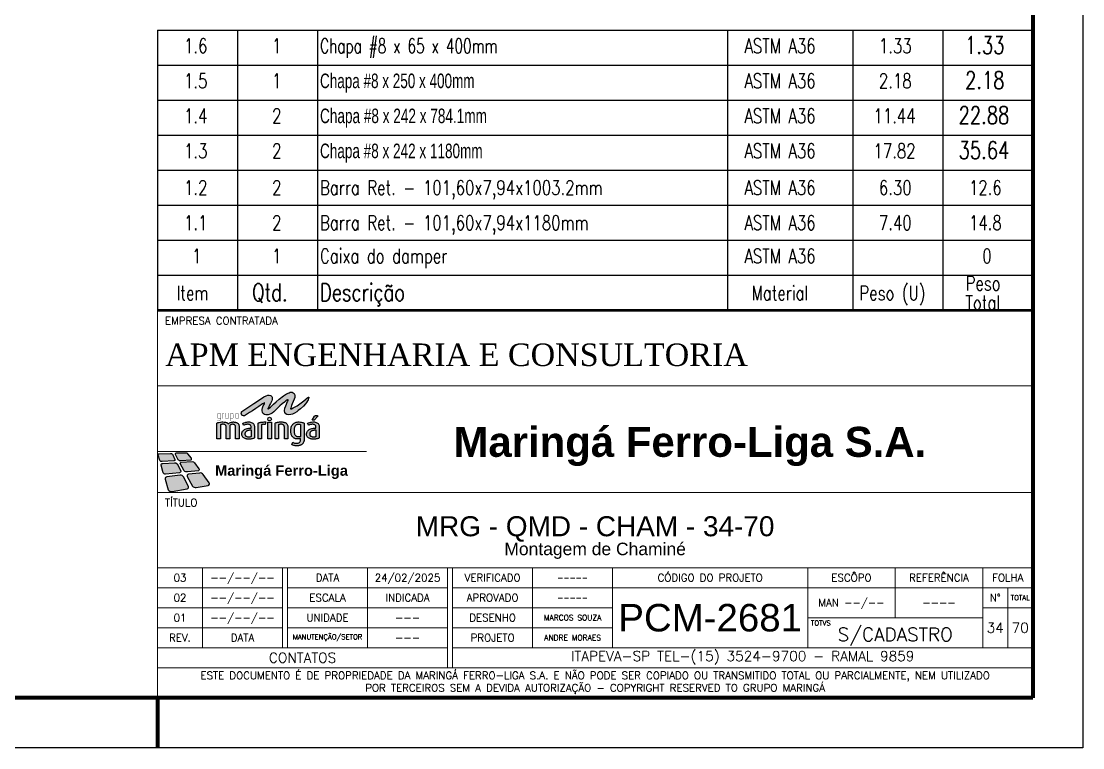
# Model space of a CAD drawing. Header units: millimetres. Extents: x 7096 to 7937, y 1301 to 1895.
# Drawn here: x 7724.3 to 7936.6, y 1300.7 to 1446 of the extents above; entities that cross this region are included whole.
import ezdxf
from ezdxf.enums import TextEntityAlignment as Align

# ---------------------------------------------------------------- set-up
doc = ezdxf.new("R2010")
doc.units = ezdxf.units.MM
doc.linetypes.add('SLD-Sólida', pattern=[0])
doc.layers.add('CARIMBO', color=7, linetype='Continuous', lineweight=0)
for name, color, linetype in [('FOLHA', 7, 'Continuous'), ('redd', 1, 'Continuous'), ('TEXTO', 7, 'SLD-Sólida')]:
    doc.layers.add(name, color=color, linetype=linetype)
doc.styles.add('ARIAL', font='arial.ttf', dxfattribs={"height": 3})
doc.styles.add('SLDTEXTSTYLE3', font='SIMPLEX')
doc.styles.add('SLDTEXTSTYLE4', font='SIMPLEX', dxfattribs={"width": 0.97})
doc.styles.add('SLDTEXTSTYLE5', font='TXT', dxfattribs={"width": 0.75})
doc.styles.add('SLDTEXTSTYLE6', font='TXT', dxfattribs={"width": 0.7})
doc.styles.add('SLDTEXTSTYLE7', font='TXT', dxfattribs={"width": 0.698276})
doc.styles.add('TEXTO 1.5MM', font='romans.shx', dxfattribs={"height": 1.5})
doc.styles.add('TEXTO 2MM', font='ROMANS.SHX', dxfattribs={"height": 2})
doc.styles.add('TEXTO 3MM', font='ROMANS.SHX', dxfattribs={"height": 3})
doc.styles.add('TIPO 2 - ARIAL', font='arial.ttf', dxfattribs={"height": 3})

# ---------------------------------------------------------------- blocks, each defined once
blk = doc.blocks.new('A$Cdf8c3bc9')
at = {"layer": 'TEXTO'}
for p, q in [((0, 56.09), (0, 49.09)), ((0, 56.09), (16, 56.09)), ((16, 56.09), (16, 49.09)), ((16, 56.09), (32, 56.09)), ((32, 56.09), (32, 49.09)), ((32, 56.09), (114, 56.09)), ((114, 56.09), (114, 49.09)), ((114, 56.09), (139, 56.09)), ((139, 56.09), (139, 49.09)), ((139, 56.09), (157, 56.09)), ((157, 56.09), (157, 49.09)), ((157, 56.09), (175, 56.09)), ((175, 56.09), (175, 49.09)), ((0, 49.09), (0, 42.09)), ((0, 49.09), (16, 49.09)), ((16, 49.09), (16, 42.09)), ((16, 49.09), (32, 49.09)), ((32, 49.09), (32, 42.09)), ((32, 49.09), (114, 49.09)), ((114, 49.09), (114, 42.09)), ((114, 49.09), (139, 49.09)), ((139, 49.09), (139, 42.09)), ((139, 49.09), (157, 49.09)), ((157, 49.09), (157, 42.09)), ((157, 49.09), (175, 49.09)), ((175, 49.09), (175, 42.09)), ((0, 42.09), (0, 35.09)), ((0, 42.09), (16, 42.09)), ((16, 42.09), (16, 35.09)), ((16, 42.09), (32, 42.09)), ((32, 42.09), (32, 35.09)), ((32, 42.09), (114, 42.09)), ((114, 42.09), (114, 35.09)), ((114, 42.09), (139, 42.09)), ((139, 42.09), (139, 35.09)), ((139, 42.09), (157, 42.09)), ((157, 42.09), (157, 35.09)), ((157, 42.09), (175, 42.09)), ((175, 42.09), (175, 35.09)), ((0, 35.09), (0, 28.09)), ((0, 35.09), (16, 35.09)), ((16, 35.09), (16, 28.09)), ((16, 35.09), (32, 35.09)), ((32, 35.09), (32, 28.09)), ((32, 35.09), (114, 35.09)), ((114, 35.09), (114, 28.09)), ((114, 35.09), (139, 35.09)), ((139, 35.09), (139, 28.09)), ((139, 35.09), (157, 35.09)), ((157, 35.09), (157, 28.09)), ((157, 35.09), (175, 35.09)), ((175, 35.09), (175, 28.09)), ((0, 28.09), (0, 21.09)), ((0, 28.09), (16, 28.09)), ((16, 28.09), (16, 21.09)), ((16, 28.09), (32, 28.09)), ((32, 28.09), (32, 21.09)), ((32, 28.09), (114, 28.09)), ((114, 28.09), (114, 21.09)), ((114, 28.09), (139, 28.09)), ((139, 28.09), (139, 21.09)), ((139, 28.09), (157, 28.09)), ((157, 28.09), (157, 21.09)), ((157, 28.09), (175, 28.09)), ((175, 28.09), (175, 21.09)), ((0, 21.09), (0, 14.09)), ((0, 21.09), (16, 21.09)), ((16, 21.09), (16, 14.09)), ((16, 21.09), (32, 21.09)), ((32, 21.09), (32, 14.09)), ((32, 21.09), (114, 21.09)), ((114, 21.09), (114, 14.09)), ((114, 21.09), (139, 21.09)), ((139, 21.09), (139, 14.09)), ((139, 21.09), (157, 21.09)), ((157, 21.09), (157, 14.09)), ((157, 21.09), (175, 21.09)), ((175, 21.09), (175, 14.09)), ((0, 14.09), (0, 7.09)), ((0, 14.09), (16, 14.09)), ((16, 14.09), (16, 7.09)), ((16, 14.09), (32, 14.09)), ((32, 14.09), (32, 7.09)), ((32, 14.09), (114, 14.09)), ((114, 14.09), (114, 7.09)), ((114, 14.09), (139, 14.09)), ((139, 14.09), (139, 7.09)), ((139, 14.09), (157, 14.09)), ((157, 14.09), (157, 7.09)), ((157, 14.09), (175, 14.09)), ((175, 14.09), (175, 7.09)), ((0, 7.09), (0, 0)), ((0, 7.09), (16, 7.09)), ((16, 7.09), (16, 0)), ((16, 7.09), (32, 7.09)), ((32, 7.09), (32, 0)), ((32, 7.09), (114, 7.09)), ((114, 7.09), (114, 0)), ((114, 7.09), (139, 7.09)), ((139, 7.09), (139, 0)), ((139, 7.09), (157, 7.09)), ((157, 7.09), (157, 0)), ((157, 7.09), (175, 7.09)), ((175, 7.09), (175, 0)), ((0, 0), (16, 0)), ((16, 0), (32, 0)), ((32, 0), (114, 0)), ((114, 0), (139, 0)), ((139, 0), (157, 0)), ((157, 0), (175, 0))]:
    blk.add_line(p, q, dxfattribs=at)
at = {"layer": 'TEXTO', "linetype": 'SLD-Sólida'}
blk.add_line((175.04, 0.17), (0.04, 0.17), dxfattribs=at)
at = {"layer": 'TEXTO'}
for s, height, style, width, p in [('1.6', 2.91, 'SLDTEXTSTYLE3', 0.75, (5.31, 51.49)), ('1', 2.91, 'SLDTEXTSTYLE3', 0.75, (22.92, 51.49)), ('Chapa #8 x 65 x 400mm', 2.9104, 'SLDTEXTSTYLE4', 0.690476, (32.5, 51.49)), ('ASTM A36', 2.91, 'SLDTEXTSTYLE3', 0.75, (117.36, 51.49)), ('1.33', 2.91, 'SLDTEXTSTYLE3', 0.75, (144.24, 51.49)), ('1.33', 3.5, 'SLDTEXTSTYLE3', 0.75, (161.47, 51.34)), ('1.5', 2.91, 'SLDTEXTSTYLE3', 0.75, (5.31, 44.49)), ('1', 2.91, 'SLDTEXTSTYLE3', 0.75, (22.92, 44.49)), ('Chapa #8 x 250 x 400mm', 2.9104, 'SLDTEXTSTYLE5', 0.693182, (32.5, 44.49)), ('ASTM A36', 2.91, 'SLDTEXTSTYLE3', 0.75, (117.36, 44.49)), ('2.18', 2.91, 'SLDTEXTSTYLE3', 0.75, (144.24, 44.49)), ('2.18', 3.5, 'SLDTEXTSTYLE3', 0.75, (161.47, 44.34)), ('1.4', 2.91, 'SLDTEXTSTYLE3', 0.75, (5.31, 37.49)), ('2', 2.91, 'SLDTEXTSTYLE3', 0.75, (22.92, 37.49)), ('Chapa #8 x 242 x 784.1mm', 2.9104, 'SLDTEXTSTYLE6', 0.697917, (32.5, 37.49)), ('ASTM A36', 2.91, 'SLDTEXTSTYLE3', 0.75, (117.36, 37.49)), ('11.44', 2.91, 'SLDTEXTSTYLE3', 0.75, (143.16, 37.49)), ('22.88', 3.5, 'SLDTEXTSTYLE3', 0.75, (160.18, 37.34)), ('1.3', 2.91, 'SLDTEXTSTYLE3', 0.75, (5.31, 30.49)), ('2', 2.91, 'SLDTEXTSTYLE3', 0.75, (22.92, 30.49)), ('Chapa #8 x 242 x 1180mm', 2.9104, 'SLDTEXTSTYLE7', 0.695652, (32.5, 30.49)), ('ASTM A36', 2.91, 'SLDTEXTSTYLE3', 0.75, (117.36, 30.49)), ('17.82', 2.91, 'SLDTEXTSTYLE3', 0.75, (143.16, 30.49)), ('35.64', 3.5, 'SLDTEXTSTYLE3', 0.75, (160.18, 30.34)), ('1.2', 2.91, 'SLDTEXTSTYLE3', 0.75, (5.31, 23.13)), ('2', 2.91, 'SLDTEXTSTYLE3', 0.75, (22.92, 23.13)), ('Barra Ret. - 101,60x7,94x1003.2mm', 2.9104, 'SLDTEXTSTYLE3', 0.75, (32.5, 23.13)), ('ASTM A36', 2.91, 'SLDTEXTSTYLE3', 0.75, (117.36, 23.13)), ('6.30', 2.91, 'SLDTEXTSTYLE3', 0.75, (144.24, 23.13)), ('12.6', 2.91, 'SLDTEXTSTYLE3', 0.75, (162.24, 23.13)), ('1.1', 2.91, 'SLDTEXTSTYLE3', 0.75, (5.31, 16.13)), ('2', 2.91, 'SLDTEXTSTYLE3', 0.75, (22.92, 16.13)), ('Barra Ret. - 101,60x7,94x1180mm', 2.9104, 'SLDTEXTSTYLE3', 0.75, (32.5, 16.13)), ('ASTM A36', 2.91, 'SLDTEXTSTYLE3', 0.75, (117.36, 16.13)), ('7.40', 2.91, 'SLDTEXTSTYLE3', 0.75, (144.24, 16.13)), ('14.8', 2.91, 'SLDTEXTSTYLE3', 0.75, (162.24, 16.13)), ('1', 2.91, 'SLDTEXTSTYLE3', 0.75, (6.92, 9.49)), ('1', 2.91, 'SLDTEXTSTYLE3', 0.75, (22.92, 9.49)), ('Caixa do damper', 2.9104, 'SLDTEXTSTYLE3', 0.75, (32.5, 9.49)), ('ASTM A36', 2.91, 'SLDTEXTSTYLE3', 0.75, (117.36, 9.49)), ('0', 2.91, 'SLDTEXTSTYLE3', 0.75, (164.92, 9.49)), ('Peso', 2.91, 'SLDTEXTSTYLE3', 0.75, (161.57, 4.02)), ('Item', 2.91, 'SLDTEXTSTYLE3', 0.75, (3.82, 2.08)), ('Qtd.', 3.5, 'SLDTEXTSTYLE3', 0.75, (18.93, 1.93)), ('Descrição', 3.5, 'SLDTEXTSTYLE3', 0.75, (32.5, 1.93)), ('Material', 2.91, 'SLDTEXTSTYLE3', 0.75, (118.78, 2.08)), ('Peso (U)', 2.91, 'SLDTEXTSTYLE3', 0.75, (140.33, 2.08)), ('Total', 2.91, 'SLDTEXTSTYLE3', 0.75, (161.53, 0.14))]:
    blk.add_text(s, height=height, dxfattribs=dict(at, style=style, width=width)).set_placement(p)
blk = doc.blocks.new('CARIMBOO')
h = blk.add_hatch(color=30)
h.dxf.hatch_style = 1
h.paths.add_polyline_path([(664.2, 55.38, 0.524578), (664.27, 55.79), (663.43, 56.98, 0.284418), (662.96, 57.2), (660.77, 57.08, 0.454808), (660.56, 56.8), (661.35, 55.36, 0.23836), (662.01, 55.17)])
h.paths.add_polyline_path([(662.71, 57.54, 0.477619), (662.79, 57.86), (662.1, 58.79, 0.217222), (661.82, 58.92), (659.74, 58.9, 0.420948), (659.53, 58.69), (660.09, 57.65, 0.260595), (660.65, 57.41)])
h.paths.add_polyline_path([(659.26, 57.33, 0.59773), (659.47, 57.66), (658.98, 58.69, 0.276287), (658.58, 58.85), (656.32, 58.77, 0.531558), (656.13, 58.46), (656.47, 57.4, 0.260036), (656.94, 57.2)])
h = blk.add_hatch(color=30)
h.dxf.hatch_style = 1
h.paths.add_polyline_path([(661.93, 51.77, 0.549642), (662.18, 52.26), (661.23, 54.14, 0.317035), (660.52, 54.5), (657.88, 54.18, 0.466587), (657.54, 53.64), (658.13, 51.59, 0.343185), (658.97, 51.24)])
h.paths.add_polyline_path([(662.18, 54.66, 0.534853), (661.96, 54.21), (663, 52.32, 0.269583), (663.75, 52.05), (666.17, 52.46, 0.605972), (666.32, 52.97), (665.12, 54.61, 0.31406), (664.39, 54.92)])
h.paths.add_polyline_path([(660.38, 54.96, 0.45453), (660.65, 55.35), (659.91, 56.77, 0.259545), (659.42, 56.98), (657.06, 56.82, 0.424173), (656.72, 56.49), (657.15, 54.94, 0.29568), (657.63, 54.71)])
h.paths.add_polyline_path([(670.16, 53.19), (697.78, 53.19), (697.78, 57.52), (670.16, 57.52)], flags=9)
at = {"layer": 'redd'}
h = blk.add_hatch(color=256, dxfattribs=at)
h.dxf.hatch_style = 1
h.paths.add_polyline_path([(681.37, 69.1), (681.67, 69.33), (681.87, 69.47), (681.99, 69.53), (682.1, 69.56), (682.12, 69.52), (682.1, 69.41), (682.01, 69.23), (681.64, 68.37), (681.46, 67.86), (681.37, 67.38), (681.44, 67.01), (681.64, 66.76), (681.86, 66.6), (682.29, 66.55), (682.65, 66.6), (682.99, 66.72), (683.42, 66.9), (683.83, 67.14), (684.16, 67.41), (684.59, 67.78), (685.17, 68.31), (685.58, 68.73), (685.8, 69.02), (685.99, 69.33), (686.12, 69.56), (686.22, 69.82), (686.27, 69.96), (686.28, 70.04), (686.26, 70.08), (686.23, 70.11), (686.19, 70.1), (686.04, 70), (685.82, 69.83), (685.65, 69.69), (685.23, 69.33), (684.47, 68.75), (683.92, 68.37), (683.52, 68.14), (683.12, 67.93), (682.77, 67.77), (682.68, 67.73), (682.63, 67.77), (682.62, 67.81), (682.64, 67.91), (682.72, 68.12), (682.82, 68.41), (682.95, 68.77), (683.15, 69.2), (683.32, 69.67), (683.44, 70.05), (683.49, 70.39), (683.42, 70.66), (683.3, 70.84), (683.13, 70.98), (682.93, 71.06), (682.74, 71.08), (682.55, 71.06), (682.31, 70.98), (681.81, 70.75), (681.2, 70.36), (680.32, 69.67), (679.75, 69.18), (679.2, 68.66), (678.58, 68.06), (678.36, 67.87), (678.26, 67.79), (678.2, 67.73), (678.13, 67.73), (678.08, 67.76), (678.09, 67.84), (678.17, 67.98), (678.26, 68.17), (678.4, 68.46), (678.57, 68.79), (678.76, 69.1), (678.88, 69.36), (678.94, 69.61), (678.96, 69.88), (678.94, 70.07), (678.88, 70.22), (678.75, 70.35), (678.63, 70.43), (678.35, 70.51), (678.06, 70.49), (677.75, 70.37), (677.26, 70.12), (676.6, 69.7), (675.25, 68.8), (674.66, 68.42), (674.06, 68), (673.29, 67.49), (672.84, 67.19), (672.81, 67.13), (672.77, 67.02), (672.74, 66.84), (672.78, 66.66), (672.89, 66.52), (673.03, 66.42), (673.22, 66.36), (673.42, 66.37), (673.81, 66.59), (674.42, 66.99), (674.98, 67.36), (675.67, 67.81), (676.26, 68.21), (677.03, 68.72), (677.17, 68.81), (677.33, 68.92), (677.41, 68.92), (677.41, 68.87), (677.39, 68.79), (677.3, 68.62), (677.16, 68.32), (677, 67.97), (676.92, 67.62), (676.92, 67.33), (676.97, 67.08), (677.07, 66.88), (677.22, 66.73), (677.43, 66.63), (677.64, 66.58), (677.86, 66.55), (678.11, 66.56), (678.36, 66.61), (678.67, 66.76), (678.95, 66.92), (679.25, 67.17), (679.52, 67.42), (679.91, 67.8), (680.47, 68.34), (680.95, 68.78)])
h = blk.add_hatch(color=7, dxfattribs=at)
h.dxf.hatch_style = 1
h.paths.add_polyline_path([(670.48, 64.42), (670.52, 64.46), (670.56, 64.5), (670.6, 64.53), (670.65, 64.56), (670.71, 64.59), (670.77, 64.62), (670.83, 64.64), (670.89, 64.65), (670.97, 64.66), (671.03, 64.66), (671.11, 64.66), (671.18, 64.65), (671.24, 64.63), (671.31, 64.61), (671.37, 64.58), (671.44, 64.54), (671.49, 64.48), (671.53, 64.44), (671.58, 64.36), (671.61, 64.25), (671.62, 64.14), (671.62, 61.76), (672.34, 61.76), (672.34, 64.23), (672.33, 64.36), (672.29, 64.5), (672.24, 64.6), (672.18, 64.71), (672.11, 64.79), (672.03, 64.86), (671.92, 64.94), (671.81, 65), (671.69, 65.05), (671.57, 65.09), (671.45, 65.11), (671.33, 65.12), (671.23, 65.13), (671.13, 65.13), (671.01, 65.12), (670.82, 65.1), (670.61, 65.05), (670.42, 64.97), (670.24, 64.85), (670.15, 64.77), (670.01, 64.89), (669.86, 64.99), (669.73, 65.04), (669.59, 65.08), (669.47, 65.1), (669.34, 65.12), (669.1, 65.14), (668.89, 65.13), (668.59, 65.1), (668.3, 65.05), (668.08, 64.99), (667.88, 64.91), (667.88, 61.76), (668.6, 61.76), (668.6, 64.56), (668.69, 64.6), (668.76, 64.62), (668.84, 64.64), (668.92, 64.66), (669.03, 64.67), (669.12, 64.67), (669.23, 64.66), (669.32, 64.65), (669.41, 64.62), (669.47, 64.59), (669.55, 64.54), (669.61, 64.49), (669.66, 64.43), (669.7, 64.36), (669.74, 64.28), (669.75, 64.21), (669.75, 61.76), (670.48, 61.76)])
h.paths.add_polyline_path([(675.41, 64.13), (675.41, 64.21), (675.39, 64.28), (675.35, 64.44), (675.32, 64.53), (675.24, 64.68), (675.15, 64.79), (675.05, 64.89), (674.9, 64.98), (674.75, 65.05), (674.59, 65.1), (674.42, 65.13), (674.24, 65.14), (674.08, 65.14), (673.87, 65.12), (673.69, 65.1), (673.52, 65.05), (673.27, 64.97), (673.12, 64.91), (673.06, 64.88), (673.23, 64.47), (673.32, 64.52), (673.44, 64.56), (673.6, 64.61), (673.71, 64.63), (673.85, 64.65), (673.99, 64.67), (674.1, 64.67), (674.26, 64.65), (674.4, 64.62), (674.51, 64.58), (674.58, 64.51), (674.63, 64.45), (674.68, 64.34), (674.71, 64.22), (674.73, 64.08), (674.73, 63.92), (674.57, 63.91), (674.43, 63.89), (674.26, 63.87), (674.07, 63.84), (673.9, 63.79), (673.71, 63.73), (673.53, 63.66), (673.4, 63.59), (673.25, 63.5), (673.11, 63.37), (673.03, 63.27), (672.96, 63.15), (672.92, 63.05), (672.89, 62.95), (672.86, 62.77), (672.86, 62.59), (672.87, 62.49), (672.91, 62.36), (672.98, 62.21), (673.06, 62.09), (673.14, 62.01), (673.25, 61.93), (673.37, 61.86), (673.5, 61.81), (673.64, 61.76), (673.77, 61.73), (673.89, 61.71), (674.07, 61.7), (674.34, 61.7), (674.49, 61.7), (674.65, 61.71), (674.81, 61.74), (674.96, 61.78), (675.12, 61.82), (675.23, 61.85), (675.33, 61.89), (675.41, 61.93)])
h.paths.add_polyline_path([(673.63, 63.11), (673.67, 63.17), (673.72, 63.21), (673.77, 63.27), (673.82, 63.31), (673.87, 63.34), (673.96, 63.39), (674.05, 63.43), (674.17, 63.47), (674.27, 63.5), (674.36, 63.52), (674.47, 63.54), (674.6, 63.56), (674.73, 63.57), (674.73, 62.23), (674.71, 62.21), (674.68, 62.18), (674.64, 62.17), (674.58, 62.15), (674.49, 62.12), (674.39, 62.11), (674.27, 62.11), (674.15, 62.11), (674.07, 62.11), (673.96, 62.14), (673.82, 62.2), (673.74, 62.25), (673.67, 62.32), (673.65, 62.35), (673.62, 62.39), (673.6, 62.44), (673.58, 62.49), (673.56, 62.56), (673.55, 62.63), (673.55, 62.74), (673.55, 62.81), (673.55, 62.86), (673.56, 62.9), (673.57, 62.97), (673.59, 63.02)], flags=16)
h.paths.add_polyline_path([(676.82, 64.56), (676.88, 64.6), (676.97, 64.63), (677.08, 64.65), (677.21, 64.66), (677.34, 64.65), (677.45, 64.64), (677.52, 64.62), (677.66, 65.14), (677.36, 65.13), (677.15, 65.12), (676.99, 65.12), (676.82, 65.1), (676.65, 65.07), (676.5, 65.04), (676.39, 65.01), (676.27, 64.97), (676.18, 64.93), (676.1, 64.9), (676.1, 61.76), (676.82, 61.76)])
h.paths.add_polyline_path([(678.78, 65.06), (678.06, 65.06), (678.06, 61.76), (678.78, 61.76)])
h.paths.add_polyline_path([(678.06, 65.71, 1), (678.79, 65.71, 1)])
h.paths.add_polyline_path([(680.22, 64.57), (680.27, 64.59), (680.33, 64.61), (680.39, 64.63), (680.47, 64.64), (680.55, 64.66), (680.62, 64.66), (680.7, 64.67), (680.77, 64.67), (680.84, 64.66), (680.93, 64.64), (681.02, 64.62), (681.09, 64.59), (681.14, 64.56), (681.19, 64.53), (681.23, 64.49), (681.28, 64.44), (681.31, 64.37), (681.34, 64.3), (681.36, 64.23), (681.37, 64.15), (681.37, 61.76), (682.09, 61.76), (682.09, 64.28), (682.07, 64.38), (682.03, 64.5), (681.96, 64.64), (681.88, 64.73), (681.81, 64.81), (681.73, 64.89), (681.64, 64.94), (681.52, 65), (681.4, 65.05), (681.26, 65.1), (681.12, 65.12), (680.95, 65.13), (680.79, 65.14), (680.59, 65.14), (680.4, 65.13), (680.21, 65.1), (680.03, 65.07), (679.86, 65.03), (679.73, 64.99), (679.6, 64.95), (679.5, 64.89), (679.5, 61.76), (680.22, 61.76)])
h.paths.add_polyline_path([(685.3, 64.9), (685.21, 64.94), (685.08, 64.99), (684.91, 65.04), (684.75, 65.08), (684.58, 65.12), (684.36, 65.14), (684.14, 65.14), (683.96, 65.12), (683.76, 65.08), (683.61, 65.02), (683.45, 64.95), (683.3, 64.87), (683.19, 64.77), (683.07, 64.67), (682.97, 64.55), (682.89, 64.41), (682.81, 64.26), (682.75, 64.08), (682.71, 63.92), (682.68, 63.78), (682.65, 63.6), (682.64, 63.44), (682.64, 63.16), (682.65, 63.05), (682.67, 62.93), (682.7, 62.82), (682.72, 62.72), (682.75, 62.63), (682.82, 62.46), (682.88, 62.34), (682.95, 62.23), (683.03, 62.13), (683.12, 62.05), (683.22, 61.97), (683.3, 61.91), (683.38, 61.87), (683.47, 61.83), (683.58, 61.78), (683.7, 61.75), (683.82, 61.74), (683.93, 61.73), (684.07, 61.73), (684.19, 61.74), (684.34, 61.76), (684.48, 61.8), (684.56, 61.83), (684.61, 61.85), (684.61, 61.54), (684.59, 61.43), (684.57, 61.33), (684.53, 61.22), (684.46, 61.12), (684.37, 61.03), (684.27, 60.96), (684.14, 60.91), (684.02, 60.88), (683.87, 60.86), (683.73, 60.87), (683.58, 60.88), (683.39, 60.92), (683.27, 60.96), (683.15, 61.01), (683.04, 61.06), (682.85, 60.59), (682.95, 60.54), (683.09, 60.49), (683.23, 60.44), (683.4, 60.41), (683.55, 60.38), (683.74, 60.37), (684.11, 60.37), (684.19, 60.38), (684.32, 60.4), (684.43, 60.42), (684.55, 60.46), (684.64, 60.5), (684.74, 60.55), (684.83, 60.61), (684.93, 60.68), (684.99, 60.74), (685.05, 60.81), (685.1, 60.88), (685.14, 60.96), (685.19, 61.06), (685.23, 61.15), (685.27, 61.27), (685.3, 61.37), (685.3, 61.45), (685.3, 61.53)])
h.paths.add_polyline_path([(683.41, 63.98), (683.44, 64.09), (683.47, 64.17), (683.5, 64.24), (683.53, 64.31), (683.58, 64.4), (683.65, 64.48), (683.72, 64.55), (683.81, 64.6), (683.91, 64.65), (684.02, 64.67), (684.14, 64.69), (684.23, 64.7), (684.34, 64.69), (684.43, 64.67), (684.52, 64.65), (684.61, 64.62), (684.61, 62.25), (684.57, 62.22), (684.48, 62.18), (684.4, 62.16), (684.32, 62.15), (684.25, 62.15), (684.14, 62.14), (684.04, 62.15), (683.96, 62.16), (683.87, 62.19), (683.78, 62.23), (683.7, 62.27), (683.65, 62.32), (683.58, 62.41), (683.52, 62.52), (683.46, 62.64), (683.43, 62.75), (683.4, 62.88), (683.38, 63), (683.37, 63.1), (683.37, 63.64), (683.38, 63.78)], flags=16)
h.paths.add_polyline_path([(688.36, 64.13), (688.36, 64.21), (688.34, 64.28), (688.3, 64.44), (688.27, 64.53), (688.19, 64.68), (688.1, 64.79), (688, 64.89), (687.85, 64.98), (687.7, 65.05), (687.54, 65.1), (687.37, 65.13), (687.19, 65.14), (687.03, 65.14), (686.82, 65.12), (686.64, 65.1), (686.47, 65.05), (686.22, 64.97), (686.07, 64.91), (686.01, 64.88), (686.18, 64.47), (686.27, 64.52), (686.39, 64.56), (686.55, 64.61), (686.66, 64.63), (686.8, 64.65), (686.93, 64.67), (687.05, 64.67), (687.21, 64.65), (687.35, 64.62), (687.46, 64.58), (687.53, 64.51), (687.58, 64.45), (687.63, 64.34), (687.66, 64.22), (687.68, 64.08), (687.68, 63.92), (687.52, 63.91), (687.38, 63.89), (687.21, 63.87), (687.02, 63.84), (686.85, 63.79), (686.66, 63.73), (686.48, 63.66), (686.35, 63.59), (686.2, 63.5), (686.06, 63.37), (685.98, 63.27), (685.91, 63.15), (685.87, 63.05), (685.84, 62.95), (685.81, 62.77), (685.81, 62.59), (685.82, 62.49), (685.86, 62.36), (685.93, 62.21), (686.01, 62.09), (686.09, 62.01), (686.19, 61.93), (686.32, 61.86), (686.45, 61.81), (686.59, 61.76), (686.72, 61.73), (686.84, 61.71), (687.02, 61.7), (687.28, 61.7), (687.44, 61.7), (687.6, 61.71), (687.76, 61.74), (687.91, 61.78), (688.07, 61.82), (688.18, 61.85), (688.28, 61.89), (688.36, 61.93)])
h.paths.add_polyline_path([(686.72, 63.27), (686.77, 63.31), (686.82, 63.34), (686.91, 63.39), (687, 63.43), (687.12, 63.47), (687.22, 63.5), (687.31, 63.52), (687.42, 63.54), (687.55, 63.56), (687.68, 63.57), (687.68, 62.23), (687.66, 62.21), (687.63, 62.18), (687.59, 62.17), (687.53, 62.15), (687.44, 62.12), (687.34, 62.11), (687.22, 62.11), (687.1, 62.11), (687.02, 62.11), (686.91, 62.14), (686.77, 62.2), (686.69, 62.25), (686.62, 62.32), (686.6, 62.35), (686.57, 62.39), (686.55, 62.44), (686.53, 62.49), (686.51, 62.56), (686.5, 62.63), (686.5, 62.74), (686.5, 62.81), (686.5, 62.86), (686.51, 62.9), (686.52, 62.97), (686.54, 63.02), (686.58, 63.11), (686.62, 63.17), (686.67, 63.21)], flags=16)
h.paths.add_polyline_path([(688.08, 66.3), (688.06, 66.33), (688.04, 66.35), (688, 66.37), (687.94, 66.4), (687.89, 66.4), (687.8, 66.4), (687.71, 66.4), (687.62, 66.39), (687.54, 66.37), (687.46, 66.35), (687.37, 66.3), (686.95, 65.46), (687.36, 65.46)])
at = {"color": 1}
blk.add_lwpolyline([(672.84, 67.19), (673.29, 67.49), (674.06, 68), (674.66, 68.42), (675.25, 68.8), (676.6, 69.7), (677.26, 70.12), (677.75, 70.37), (678.06, 70.49), (678.35, 70.51), (678.63, 70.43), (678.75, 70.35), (678.88, 70.22), (678.94, 70.07), (678.96, 69.88), (678.94, 69.61), (678.88, 69.36), (678.76, 69.1), (678.57, 68.79), (678.4, 68.46), (678.26, 68.17), (678.17, 67.98), (678.09, 67.84), (678.08, 67.76), (678.13, 67.73), (678.2, 67.73), (678.26, 67.79), (678.36, 67.87), (678.58, 68.06), (679.2, 68.66), (679.75, 69.18), (680.32, 69.67), (681.2, 70.36), (681.81, 70.75), (682.31, 70.98), (682.55, 71.06), (682.74, 71.08), (682.93, 71.06), (683.13, 70.98), (683.3, 70.84), (683.42, 70.66), (683.49, 70.39), (683.44, 70.05), (683.32, 69.67), (683.15, 69.2), (682.95, 68.77), (682.82, 68.41), (682.72, 68.12), (682.64, 67.91), (682.62, 67.81), (682.63, 67.79), (682.63, 67.77), (682.64, 67.76), (682.66, 67.75), (682.68, 67.74), (682.71, 67.75), (682.77, 67.77), (683.12, 67.93), (683.52, 68.14), (683.92, 68.37), (684.47, 68.75), (685.23, 69.33), (685.65, 69.69), (685.82, 69.83), (686.04, 70), (686.19, 70.1), (686.23, 70.11), (686.26, 70.08), (686.28, 70.04), (686.27, 69.96), (686.22, 69.82), (686.12, 69.56), (685.99, 69.33), (685.8, 69.02), (685.58, 68.73), (685.17, 68.31), (684.59, 67.78), (684.16, 67.41), (683.83, 67.14), (683.42, 66.9), (682.99, 66.72), (682.65, 66.6), (682.29, 66.55), (681.86, 66.6), (681.64, 66.76), (681.44, 67.01), (681.37, 67.38), (681.46, 67.86), (681.64, 68.37), (682.01, 69.23), (682.1, 69.41), (682.12, 69.52), (682.1, 69.56), (682.08, 69.56), (681.99, 69.53), (681.87, 69.47), (681.67, 69.33), (681.37, 69.1), (680.95, 68.78), (680.47, 68.34), (679.91, 67.8), (679.52, 67.42), (679.25, 67.17), (678.95, 66.92), (678.67, 66.76), (678.36, 66.61), (678.11, 66.56), (677.86, 66.55), (677.64, 66.58), (677.43, 66.63), (677.22, 66.73), (677.07, 66.88), (676.97, 67.08), (676.92, 67.33), (676.92, 67.62), (677, 67.97), (677.16, 68.32), (677.3, 68.62), (677.39, 68.79), (677.41, 68.87), (677.41, 68.91), (677.39, 68.92), (677.33, 68.92), (677.28, 68.88), (677.17, 68.81), (677.03, 68.72), (676.26, 68.21), (675.67, 67.81), (674.98, 67.36), (674.42, 66.99), (673.81, 66.59), (673.42, 66.37), (673.22, 66.36), (673.03, 66.42), (672.89, 66.52), (672.78, 66.66), (672.74, 66.84), (672.77, 67.02), (672.81, 67.13), (672.84, 67.19)], dxfattribs=at)
at = {"const_width": 0.0625}
for points in [[(667.95, 65.39), (668, 65.36), (668.04, 65.34), (668.09, 65.33), (668.17, 65.32), (668.23, 65.32), (668.32, 65.33), (668.36, 65.34), (668.43, 65.38), (668.48, 65.41), (668.52, 65.47), (668.55, 65.51), (668.57, 65.56), (668.58, 65.6), (668.59, 65.67), (668.6, 65.73), (668.6, 66.83), (668.55, 66.86), (668.47, 66.88), (668.39, 66.89), (668.3, 66.89), (668.22, 66.88), (668.16, 66.86), (668.1, 66.83), (668.06, 66.79), (668.02, 66.75), (668, 66.71), (667.97, 66.65), (667.94, 66.59), (667.92, 66.53), (667.91, 66.46), (667.91, 66.38), (667.91, 66.29), (667.92, 66.19), (667.94, 66.1), (667.96, 66.04), (668.01, 65.97), (668.04, 65.92), (668.08, 65.88), (668.14, 65.84), (668.17, 65.82), (668.23, 65.8), (668.29, 65.8), (668.37, 65.8), (668.45, 65.82), (668.51, 65.84), (668.55, 65.86), (668.6, 65.9)], [(668.98, 65.78), (668.98, 66.82), (669.02, 66.84), (669.08, 66.86), (669.13, 66.87), (669.17, 66.87), (669.22, 66.87), (669.28, 66.87), (669.33, 66.87)], [(669.56, 66.89), (669.56, 66.07), (669.58, 65.96), (669.61, 65.91), (669.64, 65.88), (669.71, 65.83), (669.78, 65.8), (669.88, 65.79), (669.96, 65.79), (670.06, 65.81), (670.12, 65.83), (670.19, 65.87), (670.19, 66.89)], [(670.58, 65.33), (670.58, 66.83), (670.64, 66.87), (670.72, 66.89), (670.81, 66.9), (670.9, 66.89), (670.97, 66.87), (671.03, 66.84), (671.07, 66.82), (671.12, 66.78), (671.17, 66.73), (671.21, 66.66), (671.23, 66.58), (671.24, 66.52), (671.25, 66.42), (671.25, 66.33), (671.24, 66.21), (671.22, 66.12), (671.18, 66.02), (671.14, 65.96), (671.08, 65.89), (671.02, 65.85), (670.94, 65.81), (670.84, 65.79), (670.75, 65.79), (670.63, 65.81), (670.58, 65.83)]]:
    blk.add_lwpolyline(points, dxfattribs=at)
blk.add_lwpolyline([(672.26, 66.33), (672.26, 66.38), (672.26, 66.49), (672.25, 66.59), (672.22, 66.68), (672.19, 66.75), (672.16, 66.79), (672.12, 66.82), (672.07, 66.85), (672.02, 66.87), (671.96, 66.88), (671.91, 66.89), (671.87, 66.88), (671.81, 66.87), (671.75, 66.85), (671.71, 66.82), (671.67, 66.79), (671.64, 66.75), (671.6, 66.68), (671.58, 66.59), (671.56, 66.49), (671.56, 66.38), (671.56, 66.33), (671.56, 66.29), (671.56, 66.18), (671.58, 66.07), (671.6, 65.99), (671.64, 65.92), (671.67, 65.88), (671.71, 65.85), (671.75, 65.82), (671.81, 65.8), (671.87, 65.78), (671.91, 65.78), (671.96, 65.78), (672.02, 65.8), (672.07, 65.82), (672.12, 65.85), (672.16, 65.88), (672.19, 65.92), (672.22, 65.99), (672.25, 66.07), (672.26, 66.18), (672.26, 66.29)], close=True, dxfattribs=at)
for points in [[(686.95, 65.46), (687.37, 66.3), (687.46, 66.35), (687.54, 66.37), (687.62, 66.39), (687.71, 66.4), (687.8, 66.4), (687.89, 66.4), (687.94, 66.4), (688, 66.37), (688.04, 66.35), (688.06, 66.33), (688.08, 66.3), (687.36, 65.46), (686.95, 65.46)], [(667.88, 64.91), (668.08, 64.99), (668.3, 65.05), (668.59, 65.1), (668.89, 65.13), (669.1, 65.14), (669.34, 65.12), (669.47, 65.1), (669.59, 65.08), (669.73, 65.04), (669.86, 64.99), (670.01, 64.89), (670.15, 64.77), (670.24, 64.85), (670.42, 64.97), (670.61, 65.05), (670.82, 65.1), (671.01, 65.12), (671.13, 65.13), (671.23, 65.13), (671.33, 65.12), (671.45, 65.11), (671.57, 65.09), (671.69, 65.05), (671.81, 65), (671.92, 64.94), (672.03, 64.86), (672.11, 64.79), (672.18, 64.71), (672.24, 64.6), (672.29, 64.5), (672.33, 64.36), (672.34, 64.23)], [(672.34, 64.23), (672.34, 61.76), (671.62, 61.76), (671.62, 64.14), (671.61, 64.25), (671.58, 64.36), (671.53, 64.44), (671.49, 64.48), (671.44, 64.54), (671.37, 64.58), (671.31, 64.61), (671.24, 64.63), (671.18, 64.65), (671.11, 64.66), (671.03, 64.66), (670.97, 64.66), (670.89, 64.65), (670.83, 64.64), (670.77, 64.62), (670.71, 64.59), (670.65, 64.56), (670.6, 64.53), (670.56, 64.5), (670.52, 64.46), (670.48, 64.42), (670.48, 61.76), (669.75, 61.76), (669.75, 64.21), (669.74, 64.28), (669.7, 64.36), (669.66, 64.43), (669.61, 64.49), (669.55, 64.54), (669.47, 64.59), (669.41, 64.62), (669.32, 64.65), (669.23, 64.66), (669.12, 64.67), (669.03, 64.67), (668.92, 64.66), (668.84, 64.64), (668.76, 64.62), (668.69, 64.6), (668.6, 64.56), (668.6, 61.76), (667.88, 61.76), (667.88, 64.91)], [(675.41, 64.13), (675.41, 61.93), (675.33, 61.89), (675.23, 61.85), (675.12, 61.82), (674.96, 61.78), (674.81, 61.74), (674.65, 61.71), (674.49, 61.7), (674.34, 61.7), (674.07, 61.7), (673.89, 61.71), (673.77, 61.73), (673.64, 61.76), (673.5, 61.81), (673.37, 61.86), (673.25, 61.93), (673.14, 62.01), (673.06, 62.09), (672.98, 62.21), (672.91, 62.36), (672.87, 62.49), (672.86, 62.59), (672.86, 62.77), (672.89, 62.95), (672.92, 63.05), (672.96, 63.15), (673.03, 63.27), (673.11, 63.37), (673.25, 63.5), (673.4, 63.59), (673.53, 63.66), (673.71, 63.73), (673.9, 63.79), (674.07, 63.84), (674.26, 63.87), (674.43, 63.89), (674.57, 63.91), (674.73, 63.92), (674.73, 64.08), (674.71, 64.22), (674.68, 64.34), (674.63, 64.45), (674.58, 64.51), (674.51, 64.58), (674.4, 64.62), (674.26, 64.65), (674.1, 64.67), (673.99, 64.67), (673.85, 64.65), (673.71, 64.63), (673.6, 64.61), (673.44, 64.56), (673.32, 64.52), (673.23, 64.47), (673.06, 64.88), (673.12, 64.91), (673.27, 64.97), (673.52, 65.05), (673.69, 65.1), (673.87, 65.12), (674.08, 65.14), (674.24, 65.14), (674.42, 65.13), (674.59, 65.1), (674.75, 65.05), (674.9, 64.98), (675.05, 64.89), (675.15, 64.79), (675.24, 64.68), (675.32, 64.53), (675.35, 64.44), (675.39, 64.28), (675.41, 64.21), (675.41, 64.13)], [(678.06, 65.06), (678.78, 65.06), (678.78, 61.76), (678.06, 61.76), (678.06, 65.06)], [(683.04, 61.06), (683.15, 61.01), (683.27, 60.96), (683.39, 60.92), (683.58, 60.88), (683.73, 60.87), (683.87, 60.86), (684.02, 60.88), (684.14, 60.91), (684.27, 60.96), (684.37, 61.03), (684.46, 61.12), (684.53, 61.22), (684.57, 61.33), (684.59, 61.43), (684.61, 61.54), (684.61, 61.85), (684.56, 61.83), (684.48, 61.8), (684.34, 61.76), (684.19, 61.74), (684.07, 61.73), (683.93, 61.73), (683.82, 61.74), (683.7, 61.75), (683.58, 61.78), (683.47, 61.83), (683.38, 61.87), (683.3, 61.91), (683.22, 61.97), (683.12, 62.05), (683.03, 62.13), (682.95, 62.23), (682.88, 62.34), (682.82, 62.46), (682.75, 62.63), (682.72, 62.72), (682.7, 62.82), (682.67, 62.93), (682.65, 63.05), (682.64, 63.16), (682.64, 63.44), (682.65, 63.6), (682.68, 63.78), (682.71, 63.92), (682.75, 64.08), (682.81, 64.26), (682.89, 64.41), (682.97, 64.55), (683.07, 64.67), (683.19, 64.77), (683.3, 64.87), (683.45, 64.95), (683.61, 65.02), (683.76, 65.08), (683.96, 65.12), (684.14, 65.14), (684.36, 65.14), (684.58, 65.12), (684.75, 65.08), (684.91, 65.04), (685.08, 64.99), (685.21, 64.94), (685.3, 64.9), (685.3, 61.53), (685.3, 61.45), (685.3, 61.37), (685.27, 61.27), (685.23, 61.15), (685.19, 61.06), (685.14, 60.96), (685.1, 60.88), (685.05, 60.81), (684.99, 60.74), (684.93, 60.68), (684.83, 60.61), (684.74, 60.55), (684.64, 60.5), (684.55, 60.46), (684.43, 60.42), (684.32, 60.4), (684.19, 60.38), (684.11, 60.37), (683.74, 60.37), (683.55, 60.38), (683.4, 60.41), (683.23, 60.44), (683.09, 60.49), (682.95, 60.54), (682.85, 60.59), (683.04, 61.06)], [(684.61, 64.62), (684.61, 62.25), (684.57, 62.22), (684.48, 62.18), (684.4, 62.16), (684.32, 62.15), (684.25, 62.15), (684.14, 62.14), (684.04, 62.15), (683.96, 62.16), (683.87, 62.19), (683.78, 62.23), (683.7, 62.27), (683.65, 62.32), (683.58, 62.41), (683.52, 62.52), (683.46, 62.64), (683.43, 62.75), (683.4, 62.88), (683.38, 63), (683.37, 63.1), (683.37, 63.64), (683.38, 63.78), (683.41, 63.98), (683.44, 64.09), (683.47, 64.17), (683.5, 64.24), (683.53, 64.31), (683.58, 64.4), (683.65, 64.48), (683.72, 64.55), (683.81, 64.6), (683.91, 64.65), (684.02, 64.67), (684.14, 64.69), (684.23, 64.7), (684.34, 64.69), (684.43, 64.67), (684.52, 64.65), (684.61, 64.62)], [(688.36, 64.13), (688.36, 61.93), (688.28, 61.89), (688.18, 61.85), (688.07, 61.82), (687.91, 61.78), (687.76, 61.74), (687.6, 61.71), (687.44, 61.7), (687.28, 61.7), (687.02, 61.7), (686.84, 61.71), (686.72, 61.73), (686.59, 61.76), (686.45, 61.81), (686.32, 61.86), (686.19, 61.93), (686.09, 62.01), (686.01, 62.09), (685.93, 62.21), (685.86, 62.36), (685.82, 62.49), (685.81, 62.59), (685.81, 62.77), (685.84, 62.95), (685.87, 63.05), (685.91, 63.15), (685.98, 63.27), (686.06, 63.37), (686.2, 63.5), (686.35, 63.59), (686.48, 63.66), (686.66, 63.73), (686.85, 63.79), (687.02, 63.84), (687.21, 63.87), (687.38, 63.89), (687.52, 63.91), (687.68, 63.92), (687.68, 64.08), (687.66, 64.22), (687.63, 64.34), (687.58, 64.45), (687.53, 64.51), (687.46, 64.58), (687.35, 64.62), (687.21, 64.65), (687.05, 64.67), (686.93, 64.67), (686.8, 64.65), (686.66, 64.63), (686.55, 64.61), (686.39, 64.56), (686.27, 64.52), (686.18, 64.47), (686.01, 64.88), (686.07, 64.91), (686.22, 64.97), (686.47, 65.05), (686.64, 65.1), (686.82, 65.12), (687.03, 65.14), (687.19, 65.14), (687.37, 65.13), (687.54, 65.1), (687.7, 65.05), (687.85, 64.98), (688, 64.89), (688.1, 64.79), (688.19, 64.68), (688.27, 64.53), (688.3, 64.44), (688.34, 64.28), (688.36, 64.21), (688.36, 64.13)], [(674.73, 63.57), (674.73, 62.23), (674.71, 62.21), (674.68, 62.18), (674.64, 62.17), (674.58, 62.15), (674.49, 62.12), (674.39, 62.11), (674.27, 62.11), (674.15, 62.11), (674.07, 62.11), (673.96, 62.14), (673.82, 62.2), (673.74, 62.25), (673.67, 62.32), (673.65, 62.35), (673.62, 62.39), (673.6, 62.44), (673.58, 62.49), (673.56, 62.56), (673.55, 62.63), (673.55, 62.74), (673.55, 62.81), (673.55, 62.86), (673.56, 62.9), (673.57, 62.97), (673.59, 63.02), (673.63, 63.11), (673.67, 63.17), (673.72, 63.21), (673.77, 63.27), (673.82, 63.31), (673.87, 63.34), (673.96, 63.39), (674.05, 63.43), (674.17, 63.47), (674.27, 63.5), (674.36, 63.52), (674.47, 63.54), (674.6, 63.56), (674.73, 63.57)], [(687.68, 63.57), (687.68, 62.23), (687.66, 62.21), (687.63, 62.18), (687.59, 62.17), (687.53, 62.15), (687.44, 62.12), (687.34, 62.11), (687.22, 62.11), (687.1, 62.11), (687.02, 62.11), (686.91, 62.14), (686.77, 62.2), (686.69, 62.25), (686.62, 62.32), (686.6, 62.35), (686.57, 62.39), (686.55, 62.44), (686.53, 62.49), (686.51, 62.56), (686.5, 62.63), (686.5, 62.74), (686.5, 62.81), (686.5, 62.86), (686.51, 62.9), (686.52, 62.97), (686.54, 63.02), (686.58, 63.11), (686.62, 63.17), (686.67, 63.21), (686.72, 63.27), (686.77, 63.31), (686.82, 63.34), (686.91, 63.39), (687, 63.43), (687.12, 63.47), (687.22, 63.5), (687.31, 63.52), (687.42, 63.54), (687.55, 63.56), (687.68, 63.57)]]:
    blk.add_lwpolyline(points)
for points in [[(676.1, 64.9), (676.18, 64.93), (676.27, 64.97), (676.39, 65.01), (676.5, 65.04), (676.65, 65.07), (676.82, 65.1), (676.99, 65.12), (677.15, 65.12), (677.36, 65.13), (677.66, 65.14), (677.52, 64.62), (677.45, 64.64), (677.34, 64.65), (677.21, 64.66), (677.08, 64.65), (676.97, 64.63), (676.88, 64.6), (676.82, 64.56), (676.82, 61.76), (676.1, 61.76)], [(679.5, 64.89), (679.6, 64.95), (679.73, 64.99), (679.86, 65.03), (680.03, 65.07), (680.21, 65.1), (680.4, 65.13), (680.59, 65.14), (680.79, 65.14), (680.95, 65.13), (681.12, 65.12), (681.26, 65.1), (681.4, 65.05), (681.52, 65), (681.64, 64.94), (681.73, 64.89), (681.81, 64.81), (681.88, 64.73), (681.96, 64.64), (682.03, 64.5), (682.07, 64.38), (682.09, 64.28), (682.09, 61.76), (681.37, 61.76), (681.37, 64.15), (681.36, 64.23), (681.34, 64.3), (681.31, 64.37), (681.28, 64.44), (681.23, 64.49), (681.19, 64.53), (681.14, 64.56), (681.09, 64.59), (681.04, 64.62), (680.99, 64.63), (680.93, 64.64), (680.84, 64.66), (680.77, 64.67), (680.7, 64.67), (680.62, 64.66), (680.55, 64.66), (680.47, 64.64), (680.39, 64.63), (680.33, 64.61), (680.27, 64.59), (680.22, 64.57), (680.22, 61.76), (679.5, 61.76)]]:
    blk.add_lwpolyline(points, close=True)
at = {"color": 30}
for points in [[(656.32, 58.77), (658.58, 58.85, -0.276287), (658.98, 58.69), (659.48, 57.64, -0.564693), (659.26, 57.33), (656.94, 57.2, -0.260036), (656.47, 57.4), (656.13, 58.46, -0.532515)], [(657.15, 54.94), (656.72, 56.49, -0.424173), (657.06, 56.82), (659.42, 56.98, -0.259545), (659.91, 56.77), (660.65, 55.35, -0.45453), (660.38, 54.96), (657.63, 54.71, -0.29568)], [(664.2, 55.38), (662.01, 55.17, -0.23836), (661.35, 55.36), (660.56, 56.8, -0.463574), (660.77, 57.08), (662.96, 57.2, -0.284418), (663.43, 56.98), (664.27, 55.79, -0.524578)], [(662.18, 54.66, 0.51863), (661.95, 54.22), (663, 52.32, 0.269583), (663.75, 52.05), (666.15, 52.46, 0.62841), (666.32, 52.97), (665.12, 54.61, 0.31406), (664.39, 54.92)]]:
    blk.add_lwpolyline(points, format="xyb", close=True, dxfattribs=at)
for points in [[(660.65, 57.41), (662.71, 57.54, 0.477619), (662.79, 57.86), (662.1, 58.79, 0.238799), (661.79, 58.91), (659.75, 58.9, 0.440227), (659.53, 58.69), (660.09, 57.65, 0.260595), (660.65, 57.41)], [(661.23, 54.14, 0.317035), (660.52, 54.5), (657.89, 54.18, 0.458517), (657.53, 53.66), (658.13, 51.59, 0.343185), (658.97, 51.24), (661.93, 51.77, 0.549642), (662.18, 52.26), (661.23, 54.14)]]:
    blk.add_lwpolyline(points, format="xyb", dxfattribs=at)
blk.add_circle((678.42, 65.71), 0.365)
at = {"layer": 'CARIMBO', "color": 252, "lineweight": 0}
for p, q in [((656, 51), (831, 51)), ((656, 36), (831, 36)), ((665, 36), (665, 20)), ((681, 36), (681, 20)), ((682, 36), (682, 20)), ((698, 36), (698, 20)), ((714, 36), (714, 16)), ((715, 36), (715, 16)), ((731, 36), (731, 20)), ((747, 36), (747, 20)), ((786, 36), (786, 20)), ((803.5, 36), (803.5, 26)), ((821, 36), (821, 20)), ((747, 32), (831, 32)), ((826, 32), (826, 20)), ((821, 28), (831, 28)), ((786, 26), (821, 26)), ((656, 20), (714, 20)), ((715, 20), (831, 20)), ((656, 16), (831, 16))]:
    blk.add_line(p, q, dxfattribs=at)
at = {"layer": 'CARIMBO', "color": 1, "lineweight": 0}
for p, q in [((656, 32), (681, 32)), ((682, 32), (714, 32)), ((715, 32), (747, 32)), ((656, 28), (681, 28)), ((682, 28), (714, 28)), ((715, 28), (747, 28)), ((656, 24), (681, 24)), ((682, 24), (714, 24)), ((715, 24), (747, 24))]:
    blk.add_line(p, q, dxfattribs=at)
at = {"layer": 'CARIMBO', "color": 252, "lineweight": 0}
blk.add_lwpolyline([(656, 72.37), (831, 72.37), (831, 10), (656, 10)], close=True, dxfattribs=at)
blk.add_lwpolyline([(656, 59.23), (697.77, 59.23)], dxfattribs=at)
at = {"layer": 'CARIMBO', "lineweight": 0}
for s, insert, char_height, width, attachment_point, style in [('{\\fArial|b1|i0|c0|p34;Maringá Ferro-Liga S.A.}', (762.44, 60.23), 6, 141.3466, 5, 'ARIAL'), ('{\\fArial|b1|i0|c0|p34;Maringá Ferro-Liga }', (680.8, 55.1), 2.1, 49.4713, 5, 'ARIAL'), ('\\pi1.5;TÍTULO', (656, 49), 1.5, 16, 4, 'TEXTO 2MM'), ('03', (660.5, 34), 1.5, 39, 5, 'TEXTO 2MM'), ('DATA', (690, 34), 1.5, 16, 5, 'TEXTO 2MM'), ('VERIFICADO', (723, 34), 1.5, 16, 5, 'TEXTO 2MM'), ('CÓDIGO DO PROJETO', (766.5, 34), 1.5, 39, 5, 'TEXTO 2MM'), ('ESCÔPO', (794.75, 34), 1.5, 39, 5, 'TEXTO 2MM'), ('REFERÊNCIA', (812.25, 34), 1.5, 39, 5, 'TEXTO 2MM'), ('FOLHA', (826, 34), 1.5, 10, 5, 'TEXTO 2MM'), ('02', (660.5, 30), 1.5, 39, 5, 'TEXTO 2MM'), ('ESCALA', (690, 30), 1.5, 39, 5, 'TEXTO 3MM'), ('APROVADO', (723, 30), 1.5, 16, 5, 'TEXTO 2MM'), ('N°', (823.5, 30), 1.5, 5, 5, 'TEXTO 2MM'), ('TOTAL', (828.5, 30), 1, 5, 5, 'TEXTO 2MM'), ('01', (660.5, 26), 1.5, 39, 5, 'TEXTO 2MM'), ('UNIDADE', (690, 26), 1.5, 39, 5, 'TEXTO 2MM'), ('DESENHO', (723, 26), 1.5, 16, 5, 'TEXTO 2MM'), ('\\pxi1.5;TOTVS', (785.15, 25.44), 1, 17.4999, 1, 'TEXTO 2MM'), ('REV.', (660.5, 22), 1.5, 39, 5, 'TEXTO 2MM'), ('MANUTENÇÃO/SETOR', (690, 22), 1, 39, 5, 'TEXTO 2MM'), ('PROJETO', (723, 22), 1.5, 16, 5, 'TEXTO 2MM'), ('ITAPEVA-SP TEL-(15) 3524-9700 - RAMAL 9859', (773, 18), 2, 115.9998, 5, 'TEXTO 2MM'), ('CONTATOS', (685, 18), 2, 58, 5, 'TEXTO 2MM'), ('ESTE DOCUMENTO É DE PROPRIEDADE DA MARINGÁ FERRO-LIGA S.A. E NÃO PODE SER COPIADO OU TRANSMITIDO TOTAL OU PARCIALMENTE, NEM UTILIZADO POR TERCEIROS SEM A DEVIDA AUTORIZAÇÃO - COPYRIGHT RESERVED TO GRUPO MARINGÁ', (743.5, 13), 1.5, 174.9998, 5, 'TEXTO 2MM')]:
    blk.add_mtext(s, dxfattribs=dict(at, insert=insert, char_height=char_height, width=width, attachment_point=attachment_point, style=style))
for tag, height, style, p in [('TÍTULO', 4, 'TIPO 2 - ARIAL', (743.5, 44.28)), ('SUBTÍTULO', 2.5, 'TIPO 2 - ARIAL', (743.5, 39.75)), ('--/--/--', 1.5, 'TEXTO 1.5MM', (673, 34)), ('--/--/--', 1.5, 'TEXTO 1.5MM', (706, 34)), ('-----', 1.1, 'TEXTO 1.5MM', (739, 34)), ('--/--/--', 1.5, 'TEXTO 1.5MM', (673, 30)), ('-/---', 1.5, 'TEXTO 1.5MM', (706, 30)), ('-----', 1.1, 'TEXTO 1.5MM', (739, 30)), ('MAN--/--', 1.5, 'TEXTO 1.5MM', (794.75, 29)), ('PCM-0000', 5.5, 'TIPO 2 - ARIAL', (766.5, 26)), ('-----', 1.5, 'TEXTO 1.5MM', (812.25, 29)), ('--/--/--', 1.5, 'TEXTO 1.5MM', (673, 26)), ('-----', 1.5, 'TEXTO 1.5MM', (706, 26)), ('-----', 1.1, 'TEXTO 1.5MM', (739, 26)), ('00', 2, 'TEXTO 1.5MM', (823.5, 24)), ('00', 2, 'TEXTO 1.5MM', (828.5, 24)), ('DATA', 1.5, 'TEXTO 1.5MM', (673, 22)), ('-----', 1.5, 'TEXTO 1.5MM', (706, 22)), ('-----', 1.1, 'TEXTO 1.5MM', (739, 22)), ('---------', 2.7, 'TEXTO 1.5MM', (803.5, 22.66))]:
    blk.add_attdef(tag, text='', height=height, dxfattribs=dict(at, style=style)).set_placement(p, align=Align.MIDDLE_CENTER)

msp = doc.modelspace()

# ---------------------------------------------------------------- linework, layer by layer
at = {"layer": 'CARIMBO', "color": 252}
for p, q in [((7751.56, 1388.12), (7926.56, 1388.12)), ((7751.56, 1373.12), (7751.56, 1388.12))]:
    msp.add_line(p, q, dxfattribs=at)
at = {"layer": 'FOLHA', "color": 9, "lineweight": 100}
for p, q in [((7926.56, 1884.75), (7926.56, 1310.75)), ((7926.56, 1310.75), (7120.56, 1310.75)), ((7751.56, 1310.75), (7751.56, 1300.75))]:
    msp.add_line(p, q, dxfattribs=at)
at = {"layer": 'FOLHA'}
msp.add_lwpolyline([(7095.56, 1894.75), (7936.56, 1894.75), (7936.56, 1300.75), (7095.56, 1300.75)], close=True, dxfattribs=at)

# ---------------------------------------------------------------- block references
msp.add_blockref('A$Cdf8c3bc9', (7751.56, 1388.12))
ref = msp.add_blockref('CARIMBOO', (7095.56, 1300.75))
ref.add_attrib('-/---', 'INDICADA', dxfattribs={"layer": 'CARIMBO', "lineweight": 0, "height": 1.5, "style": 'TEXTO 1.5MM'}).set_placement((7801.56, 1330.75), align=Align.MIDDLE_CENTER)
ref.add_attrib('--/--/--', '--/--/--', dxfattribs={"layer": 'CARIMBO', "lineweight": 0, "height": 1.5, "style": 'TEXTO 1.5MM'}).set_placement((7768.56, 1334.75), align=Align.MIDDLE_CENTER)
ref.add_attrib('--/--/--', '--/--/--', dxfattribs={"layer": 'CARIMBO', "lineweight": 0, "height": 1.5, "style": 'TEXTO 1.5MM'}).set_placement((7768.56, 1330.75), align=Align.MIDDLE_CENTER)
ref.add_attrib('--/--/--', '--/--/--', dxfattribs={"layer": 'CARIMBO', "lineweight": 0, "height": 1.5, "style": 'TEXTO 1.5MM'}).set_placement((7768.56, 1326.75), align=Align.MIDDLE_CENTER)
ref.add_attrib('DATA', 'DATA', dxfattribs={"layer": 'CARIMBO', "lineweight": 0, "height": 1.5, "style": 'TEXTO 1.5MM'}).set_placement((7768.56, 1322.75), align=Align.MIDDLE_CENTER)
ref.add_attrib('-----', 'MARCOS SOUZA', dxfattribs={"layer": 'CARIMBO', "lineweight": 0, "height": 1.1, "style": 'TEXTO 1.5MM'}).set_placement((7834.56, 1326.75), align=Align.MIDDLE_CENTER)
ref.add_attrib('-----', 'ANDRE MORAES', dxfattribs={"layer": 'CARIMBO', "lineweight": 0, "height": 1.1, "style": 'TEXTO 1.5MM'}).set_placement((7834.56, 1322.75), align=Align.MIDDLE_CENTER)
ref.add_attrib('-----', '-----', dxfattribs={"layer": 'CARIMBO', "lineweight": 0, "height": 1.1, "style": 'TEXTO 1.5MM'}).set_placement((7834.56, 1330.75), align=Align.MIDDLE_CENTER)
ref.add_attrib('--/--/--', '24/02/2025', dxfattribs={"layer": 'CARIMBO', "lineweight": 0, "height": 1.5, "style": 'TEXTO 1.5MM'}).set_placement((7801.56, 1334.75), align=Align.MIDDLE_CENTER)
ref.add_attrib('-----', '-----', dxfattribs={"layer": 'CARIMBO', "lineweight": 0, "height": 1.1, "style": 'TEXTO 1.5MM'}).set_placement((7834.56, 1334.75), align=Align.MIDDLE_CENTER)
ref.add_attrib('00', '34', dxfattribs={"layer": 'CARIMBO', "lineweight": 0, "height": 2, "style": 'TEXTO 1.5MM'}).set_placement((7919.06, 1324.75), align=Align.MIDDLE_CENTER)
ref.add_attrib('-----', '----', dxfattribs={"layer": 'CARIMBO', "lineweight": 0, "height": 1.5, "style": 'TEXTO 1.5MM'}).set_placement((7907.81, 1329.75), align=Align.MIDDLE_CENTER)
ref.add_attrib('UEE--/--', 'MAN --/--', dxfattribs={"layer": 'CARIMBO', "lineweight": 0, "height": 1.5, "style": 'TEXTO 1.5MM'}).set_placement((7890.31, 1329.75), align=Align.MIDDLE_CENTER)
ref.add_attrib('---------', 'S/CADASTRO', dxfattribs={"layer": 'CARIMBO', "lineweight": 0, "height": 2.7, "style": 'TEXTO 1.5MM'}).set_placement((7899.06, 1323.4), align=Align.MIDDLE_CENTER)
ref.add_attrib('PCM-0000', 'PCM-2681', dxfattribs={"layer": 'CARIMBO', "lineweight": 0, "height": 5.5, "style": 'TIPO 2 - ARIAL'}).set_placement((7862.06, 1326.75), align=Align.MIDDLE_CENTER)
ref.add_attrib('-----', '---', dxfattribs={"layer": 'CARIMBO', "lineweight": 0, "height": 1.5, "style": 'TEXTO 1.5MM'}).set_placement((7801.56, 1322.75), align=Align.MIDDLE_CENTER)
ref.add_attrib('-----', '---', dxfattribs={"layer": 'CARIMBO', "lineweight": 0, "height": 1.5, "style": 'TEXTO 1.5MM'}).set_placement((7801.56, 1326.75), align=Align.MIDDLE_CENTER)
ref.add_attrib('SUBTÍTULO', 'Montagem de Chaminé', dxfattribs={"layer": 'CARIMBO', "lineweight": 0, "height": 2.5, "style": 'TIPO 2 - ARIAL'}).set_placement((7839.06, 1340.5), align=Align.MIDDLE_CENTER)
ref.add_attrib('TÍTULO', 'MRG - QMD - CHAM - 34-70', dxfattribs={"layer": 'CARIMBO', "lineweight": 0, "height": 4, "style": 'TIPO 2 - ARIAL'}).set_placement((7839.06, 1345.03), align=Align.MIDDLE_CENTER)
ref.add_attrib('00', '70', dxfattribs={"layer": 'CARIMBO', "lineweight": 0, "height": 2, "style": 'TEXTO 1.5MM'}).set_placement((7924.06, 1324.75), align=Align.MIDDLE_CENTER)

# ---------------------------------------------------------------- texts
at = {"layer": 'CARIMBO', "attachment_point": 4, "style": 'TEXTO 2MM'}
for s, insert, char_height, width in [('\\pxi1;EMPRESA CONTRATADA', (7751.56, 1386.12), 1.5, 35.1426), ('\\pxi1;{\\Ftimes|c0;APM ENGENHARIA E CONSULTORIA}', (7748.6, 1379.28), 4.5, 127.743)]:
    msp.add_mtext(s, dxfattribs=dict(at, insert=insert, char_height=char_height, width=width))

doc.saveas('drawing.dxf')
